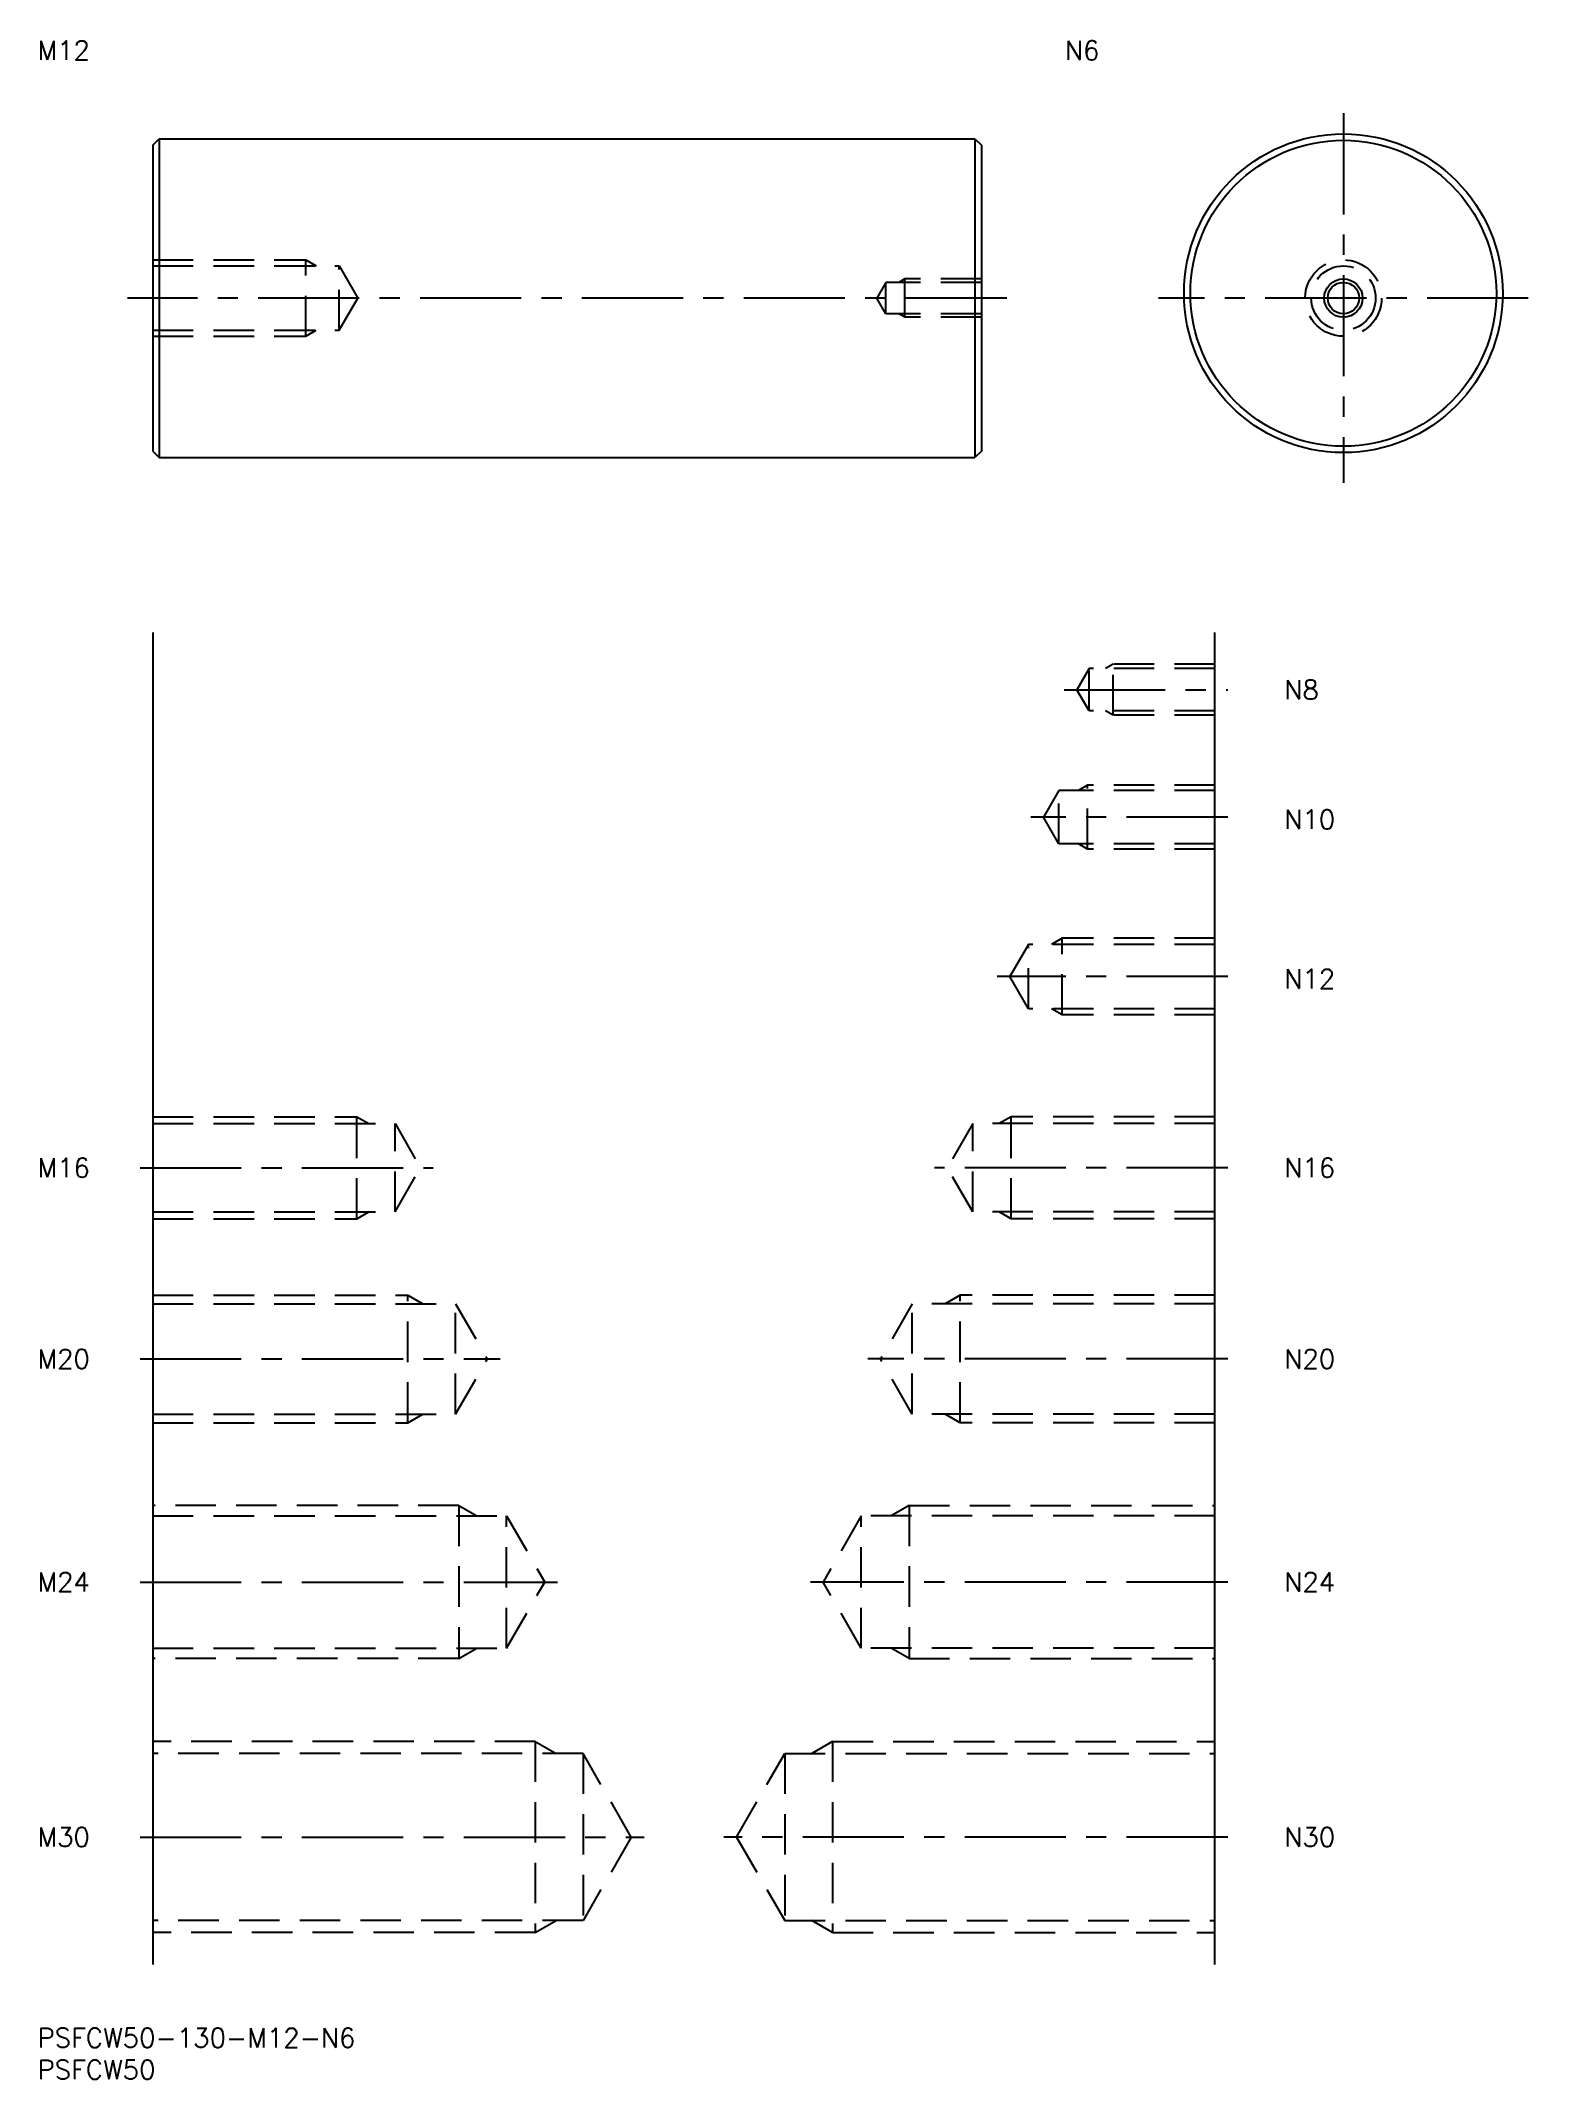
# Model space of a CAD drawing. Extents: x 1 to 234, y -8 to 312.
import ezdxf

# ---------------------------------------------------------------- set-up
doc = ezdxf.new("R2010")
doc.units = 0
doc.header["$LTSCALE"] = 0.5
doc.linetypes.add('CENTER', pattern=[50.8, 31.75, -6.35, 6.35, -6.35])
doc.linetypes.add('DASHED', pattern=[19.05, 12.7, -6.35])
for name, color, linetype in [('MSM_CENTER', 1, 'CENTER'), ('MSM_CONTINUOUS', 7, 'CONTINUOUS'), ('MSM_DASHED', 4, 'DASHED'), ('MSM_NARROW', 5, 'CONTINUOUS'), ('MSM_PART_NUMBER', 7, 'CONTINUOUS')]:
    doc.layers.add(name, color=color, linetype=linetype)
doc.styles.get("Standard").update_dxf_attribs({"font": 'txt.shx', "height": 3, "bigfont": 'bigfont.shx'})

# ---------------------------------------------------------------- blocks, each defined once
blk = doc.blocks.new('*U36')
at = {"layer": 'MSM_PART_NUMBER'}
blk.add_text('PSFCW50-130-M12-N6', height=3, dxfattribs=at).set_placement((0, -3))
blk = doc.blocks.new('*U37')
at = {"layer": 'MSM_PART_NUMBER'}
blk.add_text('PSFCW50', height=3, dxfattribs=at).set_placement((0, -8))
blk = doc.blocks.new('*U39')
at = {"layer": 'MSM_PART_NUMBER'}
blk.add_text('M16', height=3, dxfattribs=at).set_placement((0, 133.5))
blk = doc.blocks.new('*U40')
at = {"layer": 'MSM_PART_NUMBER'}
blk.add_text('M20', height=3, dxfattribs=at).set_placement((0, 103.5))
blk = doc.blocks.new('*U41')
at = {"layer": 'MSM_PART_NUMBER'}
blk.add_text('M24', height=3, dxfattribs=at).set_placement((0, 68.5))
blk = doc.blocks.new('*U42')
at = {"layer": 'MSM_PART_NUMBER'}
blk.add_text('M30', height=3, dxfattribs=at).set_placement((0, 28.5))
blk = doc.blocks.new('*U43')
at = {"layer": 'MSM_PART_NUMBER'}
blk.add_text('M12', height=3, dxfattribs=at).set_placement((0, 308.81))
blk = doc.blocks.new('*U44')
at = {"layer": 'MSM_PART_NUMBER'}
blk.add_text('N16', height=3, dxfattribs=at).set_placement((195.65, 133.5))
blk = doc.blocks.new('*U45')
at = {"layer": 'MSM_PART_NUMBER'}
blk.add_text('N20', height=3, dxfattribs=at).set_placement((195.65, 103.5))
blk = doc.blocks.new('*U46')
at = {"layer": 'MSM_PART_NUMBER'}
blk.add_text('N24', height=3, dxfattribs=at).set_placement((195.65, 68.5))
blk = doc.blocks.new('*U47')
at = {"layer": 'MSM_PART_NUMBER'}
blk.add_text('N30', height=3, dxfattribs=at).set_placement((195.65, 28.5))
blk = doc.blocks.new('*U48')
at = {"layer": 'MSM_PART_NUMBER'}
blk.add_text('N10', height=3, dxfattribs=at).set_placement((195.65, 188.15))
blk = doc.blocks.new('*U49')
at = {"layer": 'MSM_PART_NUMBER'}
blk.add_text('N12', height=3, dxfattribs=at).set_placement((195.65, 163.15))
blk = doc.blocks.new('*U50')
at = {"layer": 'MSM_PART_NUMBER'}
blk.add_text('N8', height=3, dxfattribs=at).set_placement((195.65, 208.5))
blk = doc.blocks.new('*U51')
at = {"layer": 'MSM_PART_NUMBER'}
blk.add_text('N6', height=3, dxfattribs=at).set_placement((161.23, 308.81))

msp = doc.modelspace()

# ---------------------------------------------------------------- linework, layer by layer
at = {"layer": 'MSM_CENTER'}
for p, q in [((204.91, 300.45), (204.91, 242.45)), ((152.1, 271.45), (14.1, 271.45)), ((233.91, 271.45), (175.91, 271.45)), ((161.09, 210), (186.76, 210)), ((186.76, 190), (155.84, 190)), ((186.76, 165), (150.59, 165)), ((16.1, 135), (62.1, 135)), ((186.76, 135), (140.77, 135)), ((16.1, 105), (72.6, 105)), ((186.76, 105), (130.27, 105)), ((16.1, 70), (81.59, 70)), ((186.76, 70), (121.27, 70)), ((16.1, 30), (95.17, 30)), ((186.76, 30), (107.7, 30))]:
    msp.add_line(p, q, dxfattribs=at)
at = {"layer": 'MSM_CONTINUOUS'}
for p, q in [((18.1, 295.45), (19.1, 296.45)), ((18.1, 295.45), (18.1, 247.45)), ((19.1, 296.45), (147.1, 296.45)), ((19.1, 296.45), (19.1, 246.45)), ((147.1, 296.45), (148.1, 295.45)), ((147.1, 296.45), (147.1, 246.45)), ((148.1, 295.45), (148.1, 247.45)), ((18.1, 247.45), (19.1, 246.45)), ((19.1, 246.45), (147.1, 246.45)), ((148.1, 247.45), (147.1, 246.45)), ((18.1, 219), (18.1, 10)), ((184.76, 10), (184.76, 219))]:
    msp.add_line(p, q, dxfattribs=at)
for centre, radius in [((204.91, 272.2), 25), ((204.91, 272.2), 24), ((204.91, 271.45), 2.46)]:
    msp.add_circle(centre, radius, dxfattribs=at)
at = {"layer": 'MSM_DASHED'}
for p, q in [((18.1, 277.45), (42.1, 277.45)), ((18.1, 276.51), (47.35, 276.51)), ((42.1, 265.45), (42.1, 277.45)), ((42.1, 277.45), (43.74, 276.51)), ((47.35, 266.4), (47.35, 276.51)), ((47.35, 276.51), (50.27, 271.45)), ((133.1, 273.91), (131.68, 271.45)), ((133.1, 268.99), (133.1, 273.91)), ((148.1, 273.91), (133.1, 273.91)), ((136.1, 274.45), (135.17, 273.91)), ((136.1, 268.45), (136.1, 274.45)), ((148.1, 274.45), (136.1, 274.45)), ((47.35, 266.4), (50.27, 271.45)), ((133.1, 268.99), (131.68, 271.45)), ((148.1, 268.99), (133.1, 268.99)), ((136.1, 268.45), (135.17, 268.99)), ((18.1, 266.4), (47.35, 266.4)), ((18.1, 265.45), (42.1, 265.45)), ((42.1, 265.45), (43.74, 266.4)), ((148.1, 268.45), (136.1, 268.45)), ((165.01, 213.32), (163.09, 210)), ((165.01, 206.68), (165.01, 213.32)), ((184.76, 213.32), (165.01, 213.32)), ((168.76, 214), (167.59, 213.32)), ((168.76, 206), (168.76, 214)), ((184.76, 214), (168.76, 214)), ((165.01, 206.68), (163.09, 210)), ((184.76, 206.68), (165.01, 206.68)), ((168.76, 206), (167.59, 206.68)), ((184.76, 206), (168.76, 206)), ((160.26, 194.19), (157.84, 190)), ((160.26, 185.81), (160.26, 194.19)), ((184.76, 194.19), (160.26, 194.19)), ((164.76, 195), (163.36, 194.19)), ((164.76, 185), (164.76, 195)), ((184.76, 195), (164.76, 195)), ((160.26, 185.81), (157.84, 190)), ((184.76, 185.81), (160.26, 185.81)), ((164.76, 185), (163.36, 185.81)), ((184.76, 185), (164.76, 185)), ((155.51, 170.05), (152.59, 165)), ((155.51, 159.95), (155.51, 170.05)), ((184.76, 170.05), (155.51, 170.05)), ((160.76, 171), (159.12, 170.05)), ((160.76, 159), (160.76, 171)), ((184.76, 171), (160.76, 171)), ((155.51, 159.95), (152.59, 165)), ((184.76, 159.95), (155.51, 159.95)), ((160.76, 159), (159.12, 159.95)), ((184.76, 159), (160.76, 159)), ((18.1, 143), (50.1, 143)), ((18.1, 141.92), (56.1, 141.92)), ((50.1, 127), (50.1, 143)), ((50.1, 143), (51.98, 141.92)), ((56.1, 128.08), (56.1, 141.92)), ((56.1, 141.92), (60.1, 135)), ((146.76, 141.92), (142.77, 135)), ((146.76, 128.08), (146.76, 141.92)), ((184.76, 141.92), (146.76, 141.92)), ((152.76, 143), (150.89, 141.92)), ((152.76, 127), (152.76, 143)), ((184.76, 143), (152.76, 143)), ((56.1, 128.08), (60.1, 135)), ((146.76, 128.08), (142.77, 135)), ((18.1, 128.08), (56.1, 128.08)), ((50.1, 127), (51.98, 128.08)), ((184.76, 128.08), (146.76, 128.08)), ((152.76, 127), (150.89, 128.08)), ((18.1, 127), (50.1, 127)), ((184.76, 127), (152.76, 127)), ((18.1, 115), (58.1, 115)), ((18.1, 113.65), (65.6, 113.65)), ((58.1, 95), (58.1, 115)), ((58.1, 115), (60.45, 113.65)), ((65.6, 113.65), (70.6, 105)), ((65.6, 96.35), (65.6, 113.65)), ((137.26, 113.65), (132.27, 105)), ((184.76, 113.65), (137.26, 113.65)), ((137.26, 96.35), (137.26, 113.65)), ((144.76, 115), (142.42, 113.65)), ((184.76, 115), (144.76, 115)), ((144.76, 95), (144.76, 115)), ((65.6, 96.35), (70.6, 105)), ((137.26, 96.35), (132.27, 105)), ((18.1, 96.35), (65.6, 96.35)), ((58.1, 95), (60.45, 96.35)), ((184.76, 96.35), (137.26, 96.35)), ((144.76, 95), (142.42, 96.35)), ((18.1, 95), (58.1, 95)), ((184.76, 95), (144.76, 95)), ((66.1, 82), (18.1, 82)), ((18.1, 80.38), (73.6, 80.38)), ((66.1, 82), (68.92, 80.38)), ((66.1, 82), (66.1, 58)), ((73.6, 59.62), (73.6, 80.38)), ((73.6, 80.38), (79.59, 70)), ((129.26, 80.38), (123.27, 70)), ((129.26, 59.62), (129.26, 80.38)), ((184.76, 80.38), (129.26, 80.38)), ((136.76, 82), (133.95, 80.38)), ((136.76, 82), (184.76, 82)), ((136.76, 82), (136.76, 58)), ((73.6, 59.62), (79.59, 70)), ((129.26, 59.62), (123.27, 70)), ((18.1, 59.62), (73.6, 59.62)), ((66.1, 58), (18.1, 58)), ((66.1, 58), (68.92, 59.62)), ((184.76, 59.62), (129.26, 59.62)), ((136.76, 58), (133.95, 59.62)), ((136.76, 58), (184.76, 58)), ((78.1, 45), (18.1, 45)), ((78.1, 45), (78.1, 15)), ((78.1, 45), (81.39, 43.11)), ((124.76, 45), (121.48, 43.11)), ((124.76, 45), (184.76, 45)), ((124.76, 45), (124.76, 15)), ((85.6, 43.11), (18.1, 43.11)), ((85.6, 43.11), (85.6, 16.89)), ((93.17, 30), (85.6, 43.11)), ((109.7, 30), (117.26, 43.11)), ((117.26, 43.11), (184.76, 43.11)), ((117.26, 43.11), (117.26, 16.89)), ((93.17, 30), (85.6, 16.89)), ((109.7, 30), (117.26, 16.89)), ((85.6, 16.89), (18.1, 16.89)), ((78.1, 15), (81.39, 16.89)), ((117.26, 16.89), (184.76, 16.89)), ((124.76, 15), (121.48, 16.89)), ((78.1, 15), (18.1, 15)), ((124.76, 15), (184.76, 15))]:
    msp.add_line(p, q, dxfattribs=at)
for radius in [6, 5.05]:
    msp.add_circle((204.91, 271.45), radius, dxfattribs=at)
at = {"layer": 'MSM_NARROW'}
msp.add_circle((204.91, 271.45), 3, dxfattribs=at)

# ---------------------------------------------------------------- block references
at = {"layer": 'MSM_CONTINUOUS'}
for name in ['*U43', '*U51', '*U50', '*U48', '*U49', '*U39', '*U44', '*U40', '*U45', '*U41', '*U46', '*U42', '*U47', '*U36', '*U37']:
    msp.add_blockref(name, (0, 0), dxfattribs=at)

doc.saveas('drawing.dxf')
